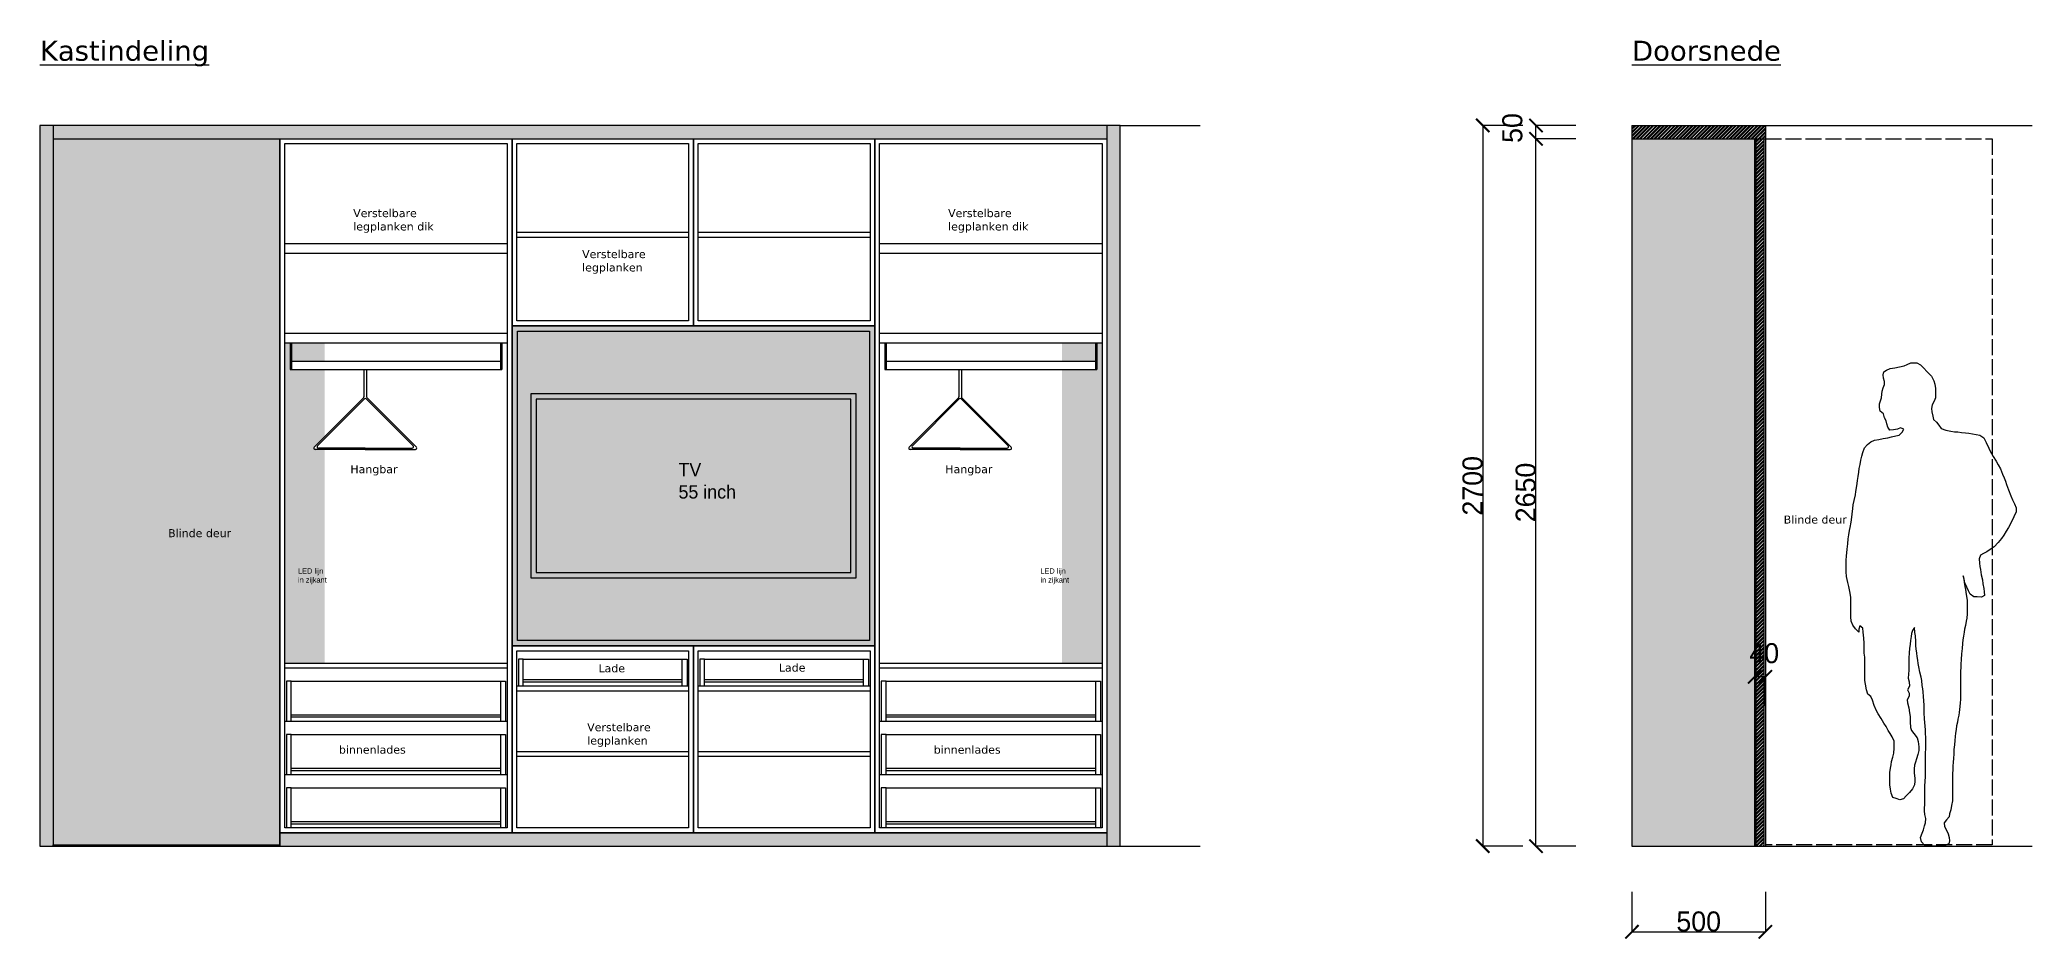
# Model space of a CAD drawing. Header units: millimetres. Extents: x -153917 to -31303, y -39726 to 31262.
# Drawn here: x -38845 to -31376, y -24949 to -21580 of the extents above; entities that cross this region are included whole.
import ezdxf

# ---------------------------------------------------------------- set-up
doc = ezdxf.new("R2010")
doc.units = ezdxf.units.MM
doc.header["$LTSCALE"] = 5
doc.linetypes.add('ACAD_ISO02W100', pattern=[15, 12, -3])
for name, color, linetype in [('Bemating', 1, 'Continuous'), ('invulling muren', 252, 'Continuous'), ('Meubel', 8, 'Continuous'), ('Meubilair', 8, 'Continuous'), ('muren', 7, 'Continuous'), ('Tekst', 7, 'Continuous'), ('Verlichting', 1, 'Continuous')]:
    doc.layers.add(name, color=color, linetype=linetype)
for name, color, linetype, true_color in [('kleur kasten', 7, 'Continuous', 0xdedede), ('kleur leder', 7, 'Continuous', 0x35302c), ('parket', 7, 'Continuous', 0xe6d6b7), ('parket 10x10', 7, 'Continuous', 0xae8743)]:
    doc.layers.add(name, color=color, linetype=linetype, true_color=true_color)
doc.styles.add('Geneva', font='')
doc.styles.get('Geneva').set_extended_font_data('Geneva')
doc.dimstyles.new('ISO-25', dxfattribs={"dimtxt": 100, "dimasz": 25, "dimexe": 1.25, "dimexo": 0.625, "dimtad": 1, "dimtxsty": 'Standard', "dimblk": 'ARCHTICK', "dimcen": 2.5, "dimse1": 1, "dimse2": 1, "dimadec": 0, "dimazin": 0, "dimtfac": 1, "dimtmove": 0, "dimatfit": 3, "dimfxl": 1, "dimarcsym": 0})

# ---------------------------------------------------------------- blocks, each defined once
blk = doc.blocks.new('kapstok')
at = {"layer": 'Meubilair'}
for p, q in [((-5, 0), (-5, -102.9)), ((5, 0), (5, -102.9)), ((-191.5, -291.5), (-6.5, -106.5)), ((-179.4, -286.5), (-3.5, -110.6)), ((179.4, -286.5), (3.5, -110.6)), ((191.5, -291.5), (6.5, -106.5)), ((0, -295), (-175.9, -295)), ((0, -295), (175.9, -295)), ((0, -300), (-187.9, -300)), ((0, -300), (187.9, -300))]:
    blk.add_line(p, q, dxfattribs=at)
for centre, start, end in [((-10, -102.9), 315, 0), ((0, -114.1), 45, 135), ((10, -102.9), 180, 225), ((-187.9, -295), 135, 270), ((-175.9, -290), 135, 270), ((175.9, -290), 270, 45), ((187.9, -295), 270, 45)]:
    blk.add_arc(centre, 5, start, end, dxfattribs=at)
blk = doc.blocks.new('mens02')
at = {"ltscale": 20}
blk.add_lwpolyline([(305.5, 1328.8), (303.4, 1342), (301.3, 1358.7), (299.2, 1370.5), (296.5, 1385.1), (294.4, 1401.7), (293, 1414.9), (289.5, 1430.2), (286.7, 1445.5), (283.3, 1461.4), (279.8, 1474.6), (273.5, 1492.7), (262.4, 1505.2), (249.9, 1514.9), (236.1, 1520.5), (220.1, 1523.9), (203.4, 1526.7), (185.4, 1530.2), (172.2, 1533.7), (156.2, 1537.1), (143.7, 1539.9), (131.9, 1551), (126.4, 1562.8), (138.2, 1567), (149.3, 1562.8), (164.5, 1559.3), (177.7, 1558), (186.1, 1569.8), (189.5, 1582.3), (191.6, 1593.4), (198.6, 1605.2), (202, 1619.7), (214.5, 1629.5), (217.3, 1643.3), (217.3, 1657.2), (213.8, 1668.3), (209, 1680.1), (208.3, 1693.3), (207.6, 1705.1), (203.4, 1717.6), (198.6, 1729.4), (198.6, 1741.2), (202, 1753.7), (202.7, 1766.2), (201.3, 1777.3), (190.2, 1783.6), (177, 1789.1), (159, 1791.9), (124.3, 1799.6), (113.2, 1805.1), (100, 1810.7), (88.9, 1810.7), (77.1, 1810.7), (63.9, 1803.7), (52.1, 1792.6), (38.2, 1777.3), (22.2, 1760.7), (13.9, 1743.3), (9.7, 1730.8), (7.6, 1714.9), (6.9, 1703.1), (6.9, 1691.9), (7.6, 1679.5), (12.5, 1667), (20.1, 1653.8), (22.2, 1639.2), (20.8, 1626.7), (16.7, 1611.4), (14.6, 1598.2), (2.8, 1588.5), (-5.6, 1577.4), (-14.6, 1564.9), (-31.9, 1558), (-50, 1555.2), (-64.6, 1551.7), (-77.1, 1551.7), (-90.3, 1550.3), (-104.8, 1548.2), (-118, 1546.8), (-131.9, 1544.8), (-145.1, 1542.7), (-159, 1539.9), (-174.3, 1529.5), (-183.3, 1512.8), (-193, 1490.6), (-197.9, 1479.5), (-209, 1460.1), (-220.1, 1442), (-227.7, 1428.1), (-236.1, 1413.5), (-244.4, 1393.4), (-250.6, 1380.2), (-255.5, 1367), (-259, 1355.2), (-265.9, 1335.1), (-274.9, 1312.9), (-281.9, 1296.9), (-289.5, 1282.3), (-295.8, 1267.7), (-295.8, 1252.5), (-286.7, 1234.4), (-276.3, 1212.2), (-266.6, 1194.2), (-257.6, 1180.3), (-249.2, 1165.7), (-240.2, 1153.2), (-228.4, 1137.2), (-213.1, 1121.9), (-197.9, 1110.8), (-184.7, 1102.5), (-172.9, 1096.3), (-161.8, 1090), (-156.2, 1076.8), (-157.6, 1060.2), (-159, 1047.7), (-161.1, 1036.6), (-164.5, 1017.1), (-168.7, 997.7), (-170.8, 983.1), (-173.6, 965), (-175.6, 953.2), (-177, 939.4), (-165.2, 933.1), (-148.6, 933.8), (-136.8, 933.8), (-122.9, 944.2), (-116.6, 956), (-109.7, 969.9), (-102.8, 985.9), (-100.7, 999.8), (-96.5, 1012.9), (-99.3, 999.8), (-100.7, 988.6), (-102.8, 972.7), (-104.8, 961.6), (-107.6, 942.8), (-111.1, 922), (-111.1, 906), (-111.1, 893.5), (-111.1, 881.7), (-111.1, 869.9), (-109.7, 854.7), (-108.3, 842.8), (-104.8, 826.9), (-102.1, 813), (-100, 801.9), (-97.9, 787.3), (-95.8, 773.4), (-94.4, 759.5), (-92.3, 740.1), (-90.3, 720.7), (-89.6, 699.8), (-88.2, 681.8), (-88.2, 668.6), (-86.8, 656.8), (-86.8, 642.9), (-86.1, 626.9), (-86.1, 605.4), (-86.1, 591.5), (-86.1, 570), (-86.1, 549.9), (-85.4, 536.7), (-84, 522.8), (-81.2, 501.3), (-79.8, 490.2), (-77.1, 476.3), (-75, 464.5), (-72.2, 451.3), (-70.1, 437.4), (-68, 423.5), (-66.6, 410.3), (-65.3, 395.7), (-63.9, 379.8), (-61.8, 362.4), (-61.1, 344.4), (-60.4, 329.1), (-59, 313.8), (-58.3, 300.6), (-57.6, 289.5), (-56.9, 268), (-56.9, 254.8), (-56.9, 243), (-56.9, 221.5), (-56.9, 202.7), (-56.9, 181.9), (-56.2, 170.1), (-52.8, 152), (-50, 136.1), (-45.8, 121.5), (-44.4, 110.4), (-34, 98.6), (-25.7, 87.5), (-26.4, 73.6), (-33.3, 62.5), (-40.3, 46.5), (-43.7, 31.9), (-45.8, 20.1), (-43, 8.3), (-25.7, 0.7), (-11.1, 0), (0, 0), (18.1, 0), (36.1, 0), (47.9, 3.5), (59, 16.7), (63.2, 31.9), (56.9, 48.6), (52.1, 61.1), (47.9, 75.7), (44.4, 86.8), (43.7, 104.1), (46.5, 118), (47.9, 131.9), (47.9, 143), (47.2, 154.8), (47.2, 175.7), (46.5, 194.4), (46.5, 212.4), (46.5, 225.6), (45.8, 241.6), (45.1, 260.4), (44.4, 279.1), (44.4, 298.5), (44.4, 320.8), (44.4, 334.6), (44.4, 346.4), (43.7, 368), (43.7, 385.3), (43.7, 404.8), (45.1, 424.2), (45.1, 436), (45.8, 449.9), (47.2, 463.1), (47.9, 477), (49.3, 499.9), (49.3, 513.1), (50, 528.3), (51.4, 545), (52.1, 560.3), (53.5, 578.3), (54.9, 589.4), (56.9, 601.9), (58.3, 620.7), (61.1, 632.5), (66, 651.2), (69.4, 672.1), (72.2, 684.6), (73.6, 696.4), (76.4, 710.2), (77.1, 723.4), (79.8, 738.7), (80.5, 750.5), (81.2, 767.2), (82.6, 788), (84, 800.5), (86.1, 819.2), (93.7, 808.1), (97.2, 797), (98.6, 785.2), (100.7, 770), (102.1, 756.1), (104.1, 740.8), (106.2, 724.8), (107.6, 704.7), (107.6, 690.8), (107.6, 676.2), (107.6, 658.9), (108.3, 644.3), (109, 629.7), (106.2, 615.1), (104.1, 599.9), (112.5, 586), (105.5, 573.5), (106.2, 562.4), (113.2, 548.5), (112.5, 536.7), (107.6, 517.9), (104.1, 499.9), (102.1, 486), (102.1, 465.2), (100.7, 445), (96.5, 433.2), (88.9, 422.1), (76.4, 406.2), (72.2, 392.3), (70.1, 372.1), (70.1, 358.2), (73.6, 343.7), (78.5, 327), (82.6, 314.5), (85.4, 303.4), (86.8, 289.5), (86.8, 272.8), (84.7, 254.8), (84.7, 243.7), (86.1, 229.8), (93, 214.5), (104.1, 201.3), (116.6, 188.1), (127.7, 177), (140.9, 173.6), (154.1, 178.4), (167.3, 182.6), (172.9, 197.9), (176.4, 213.1), (177.7, 229.8), (177.7, 246.5), (178.4, 261), (177.7, 275.6), (176.4, 292.3), (173.6, 304.1), (171.5, 316.6), (166.6, 333.9), (163.2, 347.8), (162.5, 367.3), (161.8, 381.2), (162.5, 393.7), (170.1, 409.6), (177, 421.4), (184.7, 433.2), (192.3, 447.8), (200.6, 460.3), (211.1, 477.7), (221.5, 495.7), (227.7, 507.5), (236.7, 527), (243.7, 546.4), (249.9, 560.3), (261, 569.3), (265.2, 585.3), (269.4, 606.8), (271.5, 620.7), (272.2, 637.3), (272.2, 656.1), (271.5, 673.4), (271.5, 688), (272.2, 708.2), (274.2, 722.7), (274.2, 738), (274.9, 760.2), (276.3, 779), (277, 790.8), (277.7, 801.9), (279.8, 816.5), (290.9, 825.5), (294.4, 813), (295.1, 801.2), (306.9, 813.7), (316.6, 828.3), (323.5, 842.8), (324.2, 859.5), (324.2, 871.3), (324.2, 888), (324.2, 901.2), (324.2, 919.9), (324.2, 933.1), (328.4, 954.6), (332.6, 972.7), (335.3, 987.3), (338.1, 998.4), (340.2, 1010.2), (341.6, 1027.5), (342.3, 1039.3), (342.3, 1058.8), (342.3, 1070.6), (340.9, 1087.2), (339.5, 1098.3), (338.1, 1112.9), (336, 1133.1), (334.6, 1151.8), (331.9, 1166.4), (329.8, 1182.3), (327, 1193.5), (323.5, 1214.3), (320.8, 1232.3), (320.1, 1243.4), (317.3, 1265), (315.2, 1278.9), (312.4, 1295.5), (307.6, 1315.7)], close=True, dxfattribs=at)
blk = doc.blocks.new('_ArchTick')
at = {"color": 0, "linetype": 'ByBlock', "const_width": 0.15}
blk.add_lwpolyline([(-0.5, -0.5), (0.5, 0.5)], dxfattribs=at)
blk = doc.blocks.new('*D952')
at = {"layer": 'Bemating', "color": 0, "lineweight": -2, "transparency": 16777216}
for p, q in [((-32876.3, -24771.6), (-32876.3, -24922.8)), ((-32376.3, -24771.6), (-32376.3, -24922.8)), ((-32876.3, -24921.6), (-32376.3, -24921.6))]:
    blk.add_line(p, q, dxfattribs=at)
at = {"layer": 'Defpoints', "color": 0, "transparency": 16777216}
for p in [(-32876.3, -24600.8), (-32376.3, -24595.8), (-32376.3, -24921.6)]:
    blk.add_point(p, dxfattribs=at)
at = {"layer": 'Bemating', "color": 0, "lineweight": -2, "transparency": 16777216, "xscale": 50, "yscale": 50, "zscale": 50, "rotation": 180}
blk.add_blockref('_ArchTick', (-32876.3, -24921.6), dxfattribs=at)
at = {"layer": 'Bemating', "color": 0, "lineweight": -2, "transparency": 16777216, "xscale": 50, "yscale": 50, "zscale": 50}
blk.add_blockref('_ArchTick', (-32376.3, -24921.6), dxfattribs=at)
at = {"layer": 'Bemating', "color": 0, "transparency": 16777216, "insert": (-32626.3, -24883.5), "char_height": 75, "attachment_point": 5, "style": 'Geneva'}
blk.add_mtext('500', dxfattribs=at)
blk = doc.blocks.new('*D953')
at = {"layer": 'Bemating', "color": 0, "lineweight": -2, "transparency": 16777216}
for p, q in [((-32416.3, -24075.3), (-32416.3, -23965.3)), ((-32376.3, -23966.5), (-32416.3, -23966.5)), ((-32376.3, -24075.3), (-32376.3, -23965.3))]:
    blk.add_line(p, q, dxfattribs=at)
at = {"layer": 'Defpoints', "color": 0, "transparency": 16777216}
for p in [(-32416.3, -23966.5), (-32416.3, -24075.9), (-32376.3, -24075.9)]:
    blk.add_point(p, dxfattribs=at)
at = {"layer": 'Bemating', "color": 0, "lineweight": -2, "transparency": 16777216, "xscale": 50, "yscale": 50, "zscale": 50, "rotation": 180}
blk.add_blockref('_ArchTick', (-32416.3, -23966.5), dxfattribs=at)
at = {"layer": 'Bemating', "color": 0, "lineweight": -2, "transparency": 16777216, "xscale": 50, "yscale": 50, "zscale": 50}
blk.add_blockref('_ArchTick', (-32376.3, -23966.5), dxfattribs=at)
at = {"layer": 'Bemating', "color": 0, "transparency": 16777216, "insert": (-32380.7, -23878.4), "char_height": 75, "attachment_point": 5, "style": 'Geneva'}
blk.add_mtext('40', dxfattribs=at)
blk = doc.blocks.new('*D969')
at = {"layer": 'Bemating', "color": 0, "lineweight": -2, "transparency": 16777216}
for p, q in [((-33285.7, -21900.8), (-33437, -21900.8)), ((-33435.7, -21900.8), (-33435.7, -24600.8)), ((-33285.7, -24600.8), (-33437, -24600.8))]:
    blk.add_line(p, q, dxfattribs=at)
at = {"layer": 'Defpoints', "color": 0, "transparency": 16777216}
for p in [(-32876.3, -21900.8), (-33435.7, -24600.8), (-32876.3, -24600.8)]:
    blk.add_point(p, dxfattribs=at)
at = {"layer": 'Bemating', "color": 0, "lineweight": -2, "transparency": 16777216, "xscale": 50, "yscale": 50, "zscale": 50}
for p, rotation in [((-33435.7, -21900.8), 90), ((-33435.7, -24600.8), 270)]:
    blk.add_blockref('_ArchTick', p, dxfattribs=dict(at, rotation=rotation))
at = {"layer": 'Bemating', "color": 0, "transparency": 16777216, "insert": (-33473.8, -23250.8), "char_height": 75, "attachment_point": 5, "rotation": 90, "style": 'Geneva'}
blk.add_mtext('2700', dxfattribs=at)
blk = doc.blocks.new('*D970')
at = {"layer": 'Bemating', "color": 0, "lineweight": -2, "transparency": 16777216}
for p, q in [((-33086.2, -21950.8), (-33237.5, -21950.8)), ((-33236.2, -24600.8), (-33236.2, -21950.8)), ((-33086.2, -24600.8), (-33237.5, -24600.8))]:
    blk.add_line(p, q, dxfattribs=at)
at = {"layer": 'Defpoints', "color": 0, "transparency": 16777216}
for p in [(-33236.2, -21950.8), (-32876.3, -21950.8), (-32876.3, -24600.8)]:
    blk.add_point(p, dxfattribs=at)
at = {"layer": 'Bemating', "color": 0, "lineweight": -2, "transparency": 16777216, "xscale": 50, "yscale": 50, "zscale": 50}
for p, rotation in [((-33236.2, -21950.8), 90), ((-33236.2, -24600.8), 270)]:
    blk.add_blockref('_ArchTick', p, dxfattribs=dict(at, rotation=rotation))
at = {"layer": 'Bemating', "color": 0, "transparency": 16777216, "insert": (-33274.4, -23275.8), "char_height": 75, "attachment_point": 5, "rotation": 90, "style": 'Geneva'}
blk.add_mtext('2650', dxfattribs=at)
blk = doc.blocks.new('*D971')
at = {"layer": 'Bemating', "color": 0, "lineweight": -2, "transparency": 16777216}
for p, q in [((-33086.2, -21900.8), (-33237.5, -21900.8)), ((-33086.2, -21950.8), (-33237.5, -21950.8)), ((-33236.2, -21950.8), (-33236.2, -21900.8))]:
    blk.add_line(p, q, dxfattribs=at)
at = {"layer": 'Defpoints', "color": 0, "transparency": 16777216}
for p in [(-33236.2, -21900.8), (-32876.3, -21900.8), (-32876.3, -21950.8)]:
    blk.add_point(p, dxfattribs=at)
at = {"layer": 'Bemating', "color": 0, "lineweight": -2, "transparency": 16777216, "xscale": 50, "yscale": 50, "zscale": 50}
for p, rotation in [((-33236.2, -21900.8), 90), ((-33236.2, -21950.8), 270)]:
    blk.add_blockref('_ArchTick', p, dxfattribs=dict(at, rotation=rotation))
at = {"layer": 'Bemating', "color": 0, "transparency": 16777216, "insert": (-33324.4, -21910.2), "char_height": 75, "attachment_point": 5, "rotation": 90, "style": 'Geneva'}
blk.add_mtext('50', dxfattribs=at)

msp = doc.modelspace()

# ---------------------------------------------------------------- hatches: boundary and pattern name
at = {"layer": 'invulling muren', "transparency": 33554687}
h = msp.add_hatch(dxfattribs=at)
h.set_pattern_fill('ANSI32', color=256)
h.paths.add_polyline_path([(-32376.277, -21900.805), (-32876.277, -21900.805), (-32876.277, -21950.805), (-32376.277, -21950.805)])
h.paths.add_polyline_path([(-32381.277, -21950.805), (-32411.277, -21950.805), (-32411.277, -24600.805), (-32381.277, -24600.805)])
at = {"layer": 'kleur kasten', "transparency": 33554687}
h = msp.add_hatch(color=256, dxfattribs=at)
h.dxf.hatch_style = 1
h.set_gradient(color1=(63, 127, 111), color2=(0, 153, 153), tint=1, name='SPHERICAL')
h.paths.add_polyline_path([(-36984.556, -22925.805), (-36984.556, -23575.805), (-35804.556, -23575.805), (-35804.556, -22925.805)])
at = {"layer": 'kleur leder', "transparency": 33554687}
h = msp.add_hatch(color=256, dxfattribs=at)
h.dxf.hatch_style = 1
h.paths.add_polyline_path([(-37004.556, -22905.805), (-37004.556, -23595.805), (-35784.556, -23595.805), (-35784.556, -22905.805)])
h.paths.add_polyline_path([(-35804.556, -22925.805), (-35804.556, -23575.805), (-36984.556, -23575.805), (-36984.556, -22925.805)], flags=16)
at = {"layer": 'parket', "transparency": 33554687}
h = msp.add_hatch(color=256, dxfattribs=at)
h.dxf.hatch_style = 1
h.paths.add_polyline_path([(-37944.556, -21950.805), (-38794.556, -21950.805), (-38794.556, -24595.805), (-37944.556, -24595.805), (-37944.556, -24550.805)])
h.paths.add_polyline_path([(-34794.556, -21900.805), (-34844.556, -21900.805), (-34844.556, -24600.805), (-34794.556, -24600.805)])
h.paths.add_polyline_path([(-38794.556, -21950.805), (-38794.556, -21900.805), (-38844.556, -21900.805), (-38844.556, -24600.805), (-38794.556, -24600.805), (-38794.556, -24595.805)])
h.paths.add_polyline_path([(-34844.556, -21900.805), (-38794.556, -21900.805), (-38794.556, -21950.805), (-37944.556, -21950.805), (-34844.556, -21950.805)])
h.paths.add_polyline_path([(-35714.556, -22650.805), (-36394.556, -22650.805), (-37074.556, -22650.805), (-37074.556, -23850.805), (-36394.556, -23850.805), (-35714.556, -23850.805)])
h.paths.add_polyline_path([(-37054.556, -23830.805), (-37054.556, -22670.805), (-35734.556, -22670.805), (-35734.556, -23830.805)], flags=16)
h.paths.add_polyline_path([(-37004.556, -23595.805), (-37004.556, -22905.805), (-35784.556, -22905.805), (-35784.556, -23595.805)], flags=0)
h.paths.add_polyline_path([(-36984.556, -23575.805), (-36984.556, -22925.805), (-35804.556, -22925.805), (-35804.556, -23575.805)], flags=0)
h.paths.add_polyline_path([(-36463.11, -23311.032), (-36138.11, -23311.032), (-36138.11, -23152.699), (-36463.11, -23152.699)], flags=8)
h = msp.add_hatch(color=256, dxfattribs=at)
h.dxf.hatch_style = 1
h.paths.add_polyline_path([(-32416.277, -21950.805), (-32876.277, -21950.805), (-32876.277, -24600.805), (-32416.277, -24600.805)])
at = {"layer": 'parket 10x10', "true_color": 0xddc9a7, "transparency": 33554687}
h = msp.add_hatch(color=9, dxfattribs=at)
h.dxf.hatch_style = 1
h.paths.add_polyline_path([(-35734.556, -22670.805), (-37054.556, -22670.805), (-37054.556, -23830.805), (-35734.556, -23830.805)])
h.paths.add_polyline_path([(-35784.556, -22905.805), (-35784.556, -23595.805), (-37004.556, -23595.805), (-37004.556, -22905.805)], flags=16)
h.paths.add_polyline_path([(-35804.556, -22925.805), (-35804.556, -23575.805), (-36984.556, -23575.805), (-36984.556, -22925.805)], flags=0)
h.paths.add_polyline_path([(-36463.11, -23311.032), (-36138.11, -23311.032), (-36138.11, -23152.699), (-36463.11, -23152.699)], flags=8)
h = msp.add_hatch(color=9, dxfattribs=at)
h.dxf.hatch_style = 1
h.paths.add_polyline_path([(-34844.556, -24550.805), (-37944.556, -24550.805), (-37944.556, -24600.805), (-34844.556, -24600.805)])
at = {"layer": 'Verlichting', "transparency": 33554687}
h = msp.add_hatch(color=256, dxfattribs=at)
h.dxf.hatch_style = 1
h.set_gradient(color1=(255, 255, 255), color2=(255, 255, 184), rotation=180, tint=1)
h.paths.add_polyline_path([(-37776.556, -22714.805), (-37901.556, -22714.805), (-37901.556, -22784.805), (-37776.556, -22784.805)], flags=17)
h.paths.add_polyline_path([(-37776.556, -22814.805), (-37906.556, -22814.805), (-37906.556, -22714.805), (-37926.556, -22714.805), (-37926.556, -23914.805), (-37776.556, -23914.805), (-37776.556, -23114.805), (-37812.485, -23114.805, -0.66817864), (-37816.02, -23106.27), (-37776.556, -23066.805)])
h = msp.add_hatch(color=256, dxfattribs=at)
h.dxf.hatch_style = 1
h.set_gradient(color1=(255, 255, 255), color2=(255, 255, 184), tint=1)
h.paths.add_polyline_path([(-34887.556, -22714.805), (-35012.556, -22714.805), (-35012.556, -22784.805), (-34887.556, -22784.805)], flags=17)
h.paths.add_polyline_path([(-34862.556, -22714.805), (-34882.556, -22714.805), (-34882.556, -22814.805), (-35012.556, -22814.805), (-35012.556, -23914.805), (-34862.556, -23914.805)])

# ---------------------------------------------------------------- linework, layer by layer
at = {"layer": 'Meubel'}
for p, q in [((-38794.556, -21900.805), (-38794.556, -24600.805)), ((-38794.556, -21950.805), (-34844.556, -21950.805)), ((-37944.556, -21950.805), (-37944.556, -24600.805)), ((-37074.556, -21950.805), (-37074.556, -24550.805)), ((-37074.556, -21950.805), (-37074.556, -22650.805)), ((-36394.556, -22650.805), (-36394.556, -21950.805)), ((-35714.556, -21950.805), (-35714.556, -24550.805)), ((-34844.556, -21900.805), (-34844.556, -24600.805)), ((-32876.277, -21900.805), (-32876.277, -21950.805)), ((-32876.277, -21950.805), (-32376.277, -21950.805)), ((-32416.277, -24600.805), (-32416.277, -21950.805)), ((-32411.277, -24600.805), (-32411.277, -21950.805)), ((-32381.277, -24600.805), (-32381.277, -21950.805)), ((-32376.277, -21900.805), (-32376.277, -24600.805)), ((-37056.556, -22300.805), (-36412.556, -22300.805)), ((-37056.556, -22318.805), (-36412.556, -22318.805)), ((-36376.556, -22300.805), (-35732.556, -22300.805)), ((-36376.556, -22318.805), (-35732.556, -22318.805)), ((-37926.556, -22342.805), (-37092.556, -22342.805)), ((-37926.556, -22378.805), (-37092.556, -22378.805)), ((-35696.556, -22342.805), (-34862.556, -22342.805)), ((-35696.556, -22378.805), (-34862.556, -22378.805)), ((-37926.556, -22678.805), (-37092.556, -22678.805)), ((-37074.556, -22650.805), (-35714.556, -22650.805)), ((-35696.556, -22678.805), (-34862.556, -22678.805)), ((-37926.556, -22714.805), (-37092.556, -22714.805)), ((-37906.556, -22714.805), (-37906.556, -22814.805)), ((-37901.556, -22714.805), (-37901.556, -22814.805)), ((-37117.556, -22714.805), (-37117.556, -22814.805)), ((-37112.556, -22714.805), (-37112.556, -22814.805)), ((-35696.556, -22714.805), (-34862.556, -22714.805)), ((-35676.556, -22714.805), (-35676.556, -22814.805)), ((-35671.556, -22714.805), (-35671.556, -22814.805)), ((-34887.556, -22714.805), (-34887.556, -22814.805)), ((-34882.556, -22714.805), (-34882.556, -22814.805)), ((-37117.556, -22784.805), (-37906.556, -22784.805)), ((-37906.556, -22814.805), (-37112.556, -22814.805)), ((-34887.556, -22784.805), (-35676.556, -22784.805)), ((-35676.556, -22814.805), (-34882.556, -22814.805)), ((-37074.556, -24550.805), (-37074.556, -23850.805)), ((-37074.556, -23850.805), (-35714.556, -23850.805)), ((-37074.556, -23850.805), (-37074.556, -24000.805)), ((-36394.556, -24000.805), (-36394.556, -23850.805)), ((-37926.556, -23914.805), (-37092.556, -23914.805)), ((-37926.556, -24532.805), (-37926.556, -23932.805)), ((-37926.556, -23932.805), (-37092.556, -23932.805)), ((-37032.556, -23900.805), (-37050.556, -23900.805)), ((-37050.556, -23900.805), (-37050.556, -24000.805)), ((-37032.556, -24000.805), (-37032.556, -23900.805)), ((-37032.556, -23900.805), (-36418.556, -23900.805)), ((-36436.556, -24000.805), (-36436.556, -23900.805)), ((-36436.556, -23900.805), (-36418.556, -23900.805)), ((-36418.556, -23900.805), (-36418.556, -24000.805)), ((-36352.556, -23900.805), (-36370.556, -23900.805)), ((-36370.556, -23900.805), (-36370.556, -24000.805)), ((-36352.556, -24000.805), (-36352.556, -23900.805)), ((-36352.556, -23900.805), (-35738.556, -23900.805)), ((-35756.556, -24000.805), (-35756.556, -23900.805)), ((-35756.556, -23900.805), (-35738.556, -23900.805)), ((-35738.556, -23900.805), (-35738.556, -24000.805)), ((-35696.556, -23914.805), (-34862.556, -23914.805)), ((-35696.556, -24532.805), (-35696.556, -23932.805)), ((-35696.556, -23932.805), (-34862.556, -23932.805)), ((-37902.556, -23982.805), (-37920.556, -23982.805)), ((-37920.556, -23982.805), (-37920.556, -24132.805)), ((-37902.556, -24132.805), (-37902.556, -23982.805)), ((-37902.556, -23982.805), (-37116.556, -23982.805)), ((-37902.556, -23982.805), (-37116.556, -23982.805)), ((-37116.556, -24132.805), (-37116.556, -23982.805)), ((-37116.556, -23982.805), (-37098.556, -23982.805)), ((-37098.556, -23982.805), (-37098.556, -24132.805)), ((-37056.556, -24000.805), (-36412.556, -24000.805)), ((-37056.556, -24018.805), (-36412.556, -24018.805)), ((-37032.556, -24000.805), (-37032.556, -23976.805)), ((-37032.556, -23976.805), (-36436.556, -23976.805)), ((-37032.556, -23984.805), (-36436.556, -23984.805)), ((-36436.556, -24000.805), (-36436.556, -23976.805)), ((-36394.556, -24000.805), (-36394.556, -24550.805)), ((-36376.556, -24000.805), (-35732.556, -24000.805)), ((-36376.556, -24018.805), (-35732.556, -24018.805)), ((-36352.556, -24000.805), (-36352.556, -23976.805)), ((-36352.556, -23976.805), (-35756.556, -23976.805)), ((-36352.556, -23984.805), (-35756.556, -23984.805)), ((-35756.556, -24000.805), (-35756.556, -23976.805)), ((-35672.556, -23982.805), (-35690.556, -23982.805)), ((-35690.556, -23982.805), (-35690.556, -24132.805)), ((-35672.556, -24132.805), (-35672.556, -23982.805)), ((-35672.556, -23982.805), (-34886.556, -23982.805)), ((-35672.556, -23982.805), (-34886.556, -23982.805)), ((-34886.556, -24132.805), (-34886.556, -23982.805)), ((-34886.556, -23982.805), (-34868.556, -23982.805)), ((-34868.556, -23982.805), (-34868.556, -24132.805)), ((-37902.556, -24132.805), (-37902.556, -24108.805)), ((-37902.556, -24108.805), (-37116.556, -24108.805)), ((-37902.556, -24116.805), (-37116.556, -24116.805)), ((-37116.556, -24132.805), (-37116.556, -24108.805)), ((-35672.556, -24132.805), (-35672.556, -24108.805)), ((-35672.556, -24108.805), (-34886.556, -24108.805)), ((-35672.556, -24116.805), (-34886.556, -24116.805)), ((-34886.556, -24132.805), (-34886.556, -24108.805)), ((-37926.556, -24132.805), (-37092.556, -24132.805)), ((-37902.556, -24182.805), (-37920.556, -24182.805)), ((-37920.556, -24182.805), (-37920.556, -24332.805)), ((-37902.556, -24332.805), (-37902.556, -24182.805)), ((-37902.556, -24182.805), (-37116.556, -24182.805)), ((-37902.556, -24182.805), (-37116.556, -24182.805)), ((-37116.556, -24332.805), (-37116.556, -24182.805)), ((-37116.556, -24182.805), (-37098.556, -24182.805)), ((-37098.556, -24182.805), (-37098.556, -24332.805)), ((-35696.556, -24132.805), (-34862.556, -24132.805)), ((-35672.556, -24182.805), (-35690.556, -24182.805)), ((-35690.556, -24182.805), (-35690.556, -24332.805)), ((-35672.556, -24332.805), (-35672.556, -24182.805)), ((-35672.556, -24182.805), (-34886.556, -24182.805)), ((-35672.556, -24182.805), (-34886.556, -24182.805)), ((-34886.556, -24332.805), (-34886.556, -24182.805)), ((-34886.556, -24182.805), (-34868.556, -24182.805)), ((-34868.556, -24182.805), (-34868.556, -24332.805)), ((-37056.556, -24245.699), (-36412.556, -24245.699)), ((-37056.556, -24263.699), (-36412.556, -24263.699)), ((-36376.556, -24245.699), (-35732.556, -24245.699)), ((-36376.556, -24263.699), (-35732.556, -24263.699)), ((-37926.556, -24332.805), (-37092.556, -24332.805)), ((-37902.556, -24332.805), (-37902.556, -24308.805)), ((-37902.556, -24308.805), (-37116.556, -24308.805)), ((-37902.556, -24316.805), (-37116.556, -24316.805)), ((-37116.556, -24332.805), (-37116.556, -24308.805)), ((-35696.556, -24332.805), (-34862.556, -24332.805)), ((-35672.556, -24332.805), (-35672.556, -24308.805)), ((-35672.556, -24308.805), (-34886.556, -24308.805)), ((-35672.556, -24316.805), (-34886.556, -24316.805)), ((-34886.556, -24332.805), (-34886.556, -24308.805)), ((-37902.556, -24382.805), (-37920.556, -24382.805)), ((-37920.556, -24382.805), (-37920.556, -24532.805)), ((-37902.556, -24532.805), (-37902.556, -24382.805)), ((-37902.556, -24382.805), (-37116.556, -24382.805)), ((-37902.556, -24382.805), (-37116.556, -24382.805)), ((-37116.556, -24532.805), (-37116.556, -24382.805)), ((-37116.556, -24382.805), (-37098.556, -24382.805)), ((-37098.556, -24382.805), (-37098.556, -24532.805)), ((-35672.556, -24382.805), (-35690.556, -24382.805)), ((-35690.556, -24382.805), (-35690.556, -24532.805)), ((-35672.556, -24532.805), (-35672.556, -24382.805)), ((-35672.556, -24382.805), (-34886.556, -24382.805)), ((-35672.556, -24382.805), (-34886.556, -24382.805)), ((-34886.556, -24532.805), (-34886.556, -24382.805)), ((-34886.556, -24382.805), (-34868.556, -24382.805)), ((-34868.556, -24382.805), (-34868.556, -24532.805)), ((-37944.556, -24600.805), (-37944.556, -24550.805)), ((-37944.556, -24550.805), (-34844.556, -24550.805)), ((-37944.556, -24550.805), (-37074.556, -24550.805)), ((-37902.556, -24532.805), (-37902.556, -24508.805)), ((-37902.556, -24508.805), (-37116.556, -24508.805)), ((-37902.556, -24516.805), (-37116.556, -24516.805)), ((-37116.556, -24532.805), (-37116.556, -24508.805)), ((-35714.556, -24550.805), (-34844.556, -24550.805)), ((-35672.556, -24532.805), (-35672.556, -24508.805)), ((-35672.556, -24508.805), (-34886.556, -24508.805)), ((-35672.556, -24516.805), (-34886.556, -24516.805)), ((-34886.556, -24532.805), (-34886.556, -24508.805)), ((-38794.556, -24600.805), (-38794.556, -24595.805)), ((-38794.556, -24595.805), (-37944.556, -24595.805))]:
    msp.add_line(p, q, dxfattribs=at)
at = {"layer": 'Meubel', "color": 2, "linetype": 'ACAD_ISO02W100'}
for p, q in [((-32376.277, -21950.805), (-31526.277, -21950.805)), ((-31526.277, -21950.805), (-31526.277, -24595.805)), ((-31526.277, -24595.805), (-32376.277, -24595.805))]:
    msp.add_line(p, q, dxfattribs=at)
at = {"layer": 'Meubel'}
for points in [[(-37944.556, -21950.805), (-37074.556, -21950.805), (-37074.556, -24550.805), (-37944.556, -24550.805)], [(-37074.556, -21950.805), (-36394.556, -21950.805), (-36394.556, -22650.805), (-37074.556, -22650.805)], [(-36394.556, -21950.805), (-35714.556, -21950.805), (-35714.556, -22650.805), (-36394.556, -22650.805)], [(-35714.556, -21950.805), (-34844.556, -21950.805), (-34844.556, -24550.805), (-35714.556, -24550.805)], [(-37926.556, -21968.805), (-37092.556, -21968.805), (-37092.556, -24532.805), (-37926.556, -24532.805)], [(-37056.556, -21968.805), (-36412.556, -21968.805), (-36412.556, -22632.805), (-37056.556, -22632.805)], [(-36376.556, -21968.805), (-35732.556, -21968.805), (-35732.556, -22632.805), (-36376.556, -22632.805)], [(-35696.556, -21968.805), (-34862.556, -21968.805), (-34862.556, -24532.805), (-35696.556, -24532.805)], [(-35696.556, -21968.805), (-34862.556, -21968.805), (-34862.556, -24532.805), (-35696.556, -24532.805)], [(-37074.556, -22650.805), (-35714.556, -22650.805), (-35714.556, -23850.805), (-37074.556, -23850.805)], [(-37054.556, -22670.805), (-35734.556, -22670.805), (-35734.556, -23830.805), (-37054.556, -23830.805)], [(-37004.556, -23595.805), (-35784.556, -23595.805), (-35784.556, -22905.805), (-37004.556, -22905.805)], [(-36984.556, -23575.805), (-35804.556, -23575.805), (-35804.556, -22925.805), (-36984.556, -22925.805)], [(-37074.556, -23850.805), (-36394.556, -23850.805), (-36394.556, -24550.805), (-37074.556, -24550.805)], [(-37056.556, -23868.805), (-36412.556, -23868.805), (-36412.556, -24532.805), (-37056.556, -24532.805)], [(-36394.556, -23850.805), (-35714.556, -23850.805), (-35714.556, -24550.805), (-36394.556, -24550.805)], [(-36376.556, -23868.805), (-35732.556, -23868.805), (-35732.556, -24532.805), (-36376.556, -24532.805)]]:
    msp.add_lwpolyline(points, close=True, dxfattribs=at)
at = {"layer": 'muren'}
for p, q in [((-38844.556, -21900.805), (-38844.556, -24600.805)), ((-34794.556, -21900.805), (-38844.556, -21900.805)), ((-34794.556, -24600.805), (-34794.556, -21900.805)), ((-34794.556, -21900.805), (-34494.556, -21900.805)), ((-32876.277, -21900.805), (-32876.277, -24600.805)), ((-32876.277, -21900.805), (-31376.277, -21900.805)), ((-38844.556, -24600.805), (-34794.556, -24600.805)), ((-34794.556, -24600.805), (-34494.556, -24600.805)), ((-32876.277, -24600.805), (-31376.277, -24600.805))]:
    msp.add_line(p, q, dxfattribs=at)

# ---------------------------------------------------------------- block references
at = {"layer": 'Meubel'}
for p in [(-37624.556, -22814.805), (-35394.556, -22814.805)]:
    msp.add_blockref('kapstok', p, dxfattribs=at)
at = {"layer": 'Meubel', "xscale": -1}
msp.add_blockref('mens02', (-31731.457, -24600.805), dxfattribs=at)

# ---------------------------------------------------------------- texts
at = {"layer": 'Tekst', "attachment_point": 1}
for s, insert, char_height, width in [('{\\fVerdana|b0|i0|c0|p34;\\LKastindeling}', (-38844.556, -21583.154), 75, 2800), ('{\\fVerdana|b0|i0|c0|p34;\\LDoorsnede}', (-32876.277, -21583.154), 75, 2800), ('TV\\P55 inch', (-36450.61, -23165.199), 50, 1582.58803)]:
    msp.add_mtext(s, dxfattribs=dict(at, insert=insert, char_height=char_height, width=width))
at = {"layer": 'Tekst', "char_height": 30}
for s, insert, attachment_point in [('{\\fVerdana|b0|i0|c0|p34;Verstelbare\\Plegplanken dik}', (-37669.902, -22214.181), 1), ('{\\fVerdana|b0|i0|c0|p34;Verstelbare\\Plegplanken dik}', (-35439.902, -22214.181), 1), ('{\\fVerdana|b0|i0|c0|p34;Verstelbare\\Plegplanken}', (-36811.828, -22367.749), 1), ('{\\fVerdana|b0|i0|c0|p34;Hangbar}', (-37680.42, -23173.522), 1), ('{\\fVerdana|b0|i0|c0|p34;Hangbar}', (-35450.42, -23173.522), 1), ('{\\fVerdana|b0|i0|c0|p34;Blinde deur}', (-32307.62, -23362.236), 1), ('{\\fVerdana|b0|i0|c0|p34;Blinde deur}', (-38363.784, -23413.206), 1), ('{\\fVerdana|b0|i0|c0|p34;Lade}', (-36651.027, -23919.442), 3), ('{\\fVerdana|b0|i0|c0|p34;Lade}', (-35974.616, -23916.953), 3), ('{\\fVerdana|b0|i0|c0|p34;Verstelbare\\Plegplanken}', (-36792.811, -24140.265), 1), ('{\\fVerdana|b0|i0|c0|p34;binnenlades}', (-37472.955, -24224.265), 3), ('{\\fVerdana|b0|i0|c0|p34;binnenlades}', (-35242.955, -24224.265), 3)]:
    msp.add_mtext_dynamic_manual_height_columns(s, width=513.71165, gutter_width=12.5, heights=[0], dxfattribs=dict(at, insert=insert, attachment_point=attachment_point))
at = {"layer": 'Verlichting', "char_height": 20, "width": 292.14835, "attachment_point": 1}
for insert in [(-37876.758, -23559.998), (-35093.997, -23559.998)]:
    msp.add_mtext('LED lijn\\Pin zijkant', dxfattribs=dict(at, insert=insert))

# ---------------------------------------------------------------- dimensions: what is measured, and where the dimension line sits
at = {"layer": 'Bemating'}
for base, p1, p2, picture, middle in [((-33435.713, -24600.805), (-32876.277, -21900.805), (-32876.277, -24600.805), '*D969', (-33473.838, -23250.805)), ((-33236.231, -21900.805), (-32876.277, -21950.805), (-32876.277, -21900.805), '*D971', (-33324.356, -21910.18)), ((-33236.231, -21950.805), (-32876.277, -24600.805), (-32876.277, -21950.805), '*D970', (-33274.356, -23275.805))]:
    dim = msp.add_linear_dim(base=base, p1=p1, p2=p2, angle=90, dimstyle='ISO-25', override={"dimtxt": 75, "dimasz": 50, "dimtxsty": 'Geneva', "dimse1": 0, "dimse2": 0, "dimtmove": 1, "dimfxl": 150, "dimfxlon": 1}, dxfattribs=at)
    dim.commit()
    dim.dimension.update_dxf_attribs({"geometry": picture, "text_midpoint": middle})
for base, p1, p2, picture, middle in [((-32416.277, -23966.542), (-32376.277, -24075.892), (-32416.277, -24075.892), '*D953', (-32380.652, -23878.417)), ((-32376.277, -24921.587), (-32876.277, -24600.805), (-32376.277, -24595.805), '*D952', (-32626.277, -24883.462))]:
    dim = msp.add_linear_dim(base=base, p1=p1, p2=p2, dimstyle='ISO-25', override={"dimtxt": 75, "dimasz": 50, "dimtxsty": 'Geneva', "dimse1": 0, "dimse2": 0, "dimtmove": 1, "dimfxl": 150, "dimfxlon": 1}, dxfattribs=at)
    dim.commit()
    dim.dimension.update_dxf_attribs({"geometry": picture, "text_midpoint": middle})

doc.saveas('drawing.dxf')
